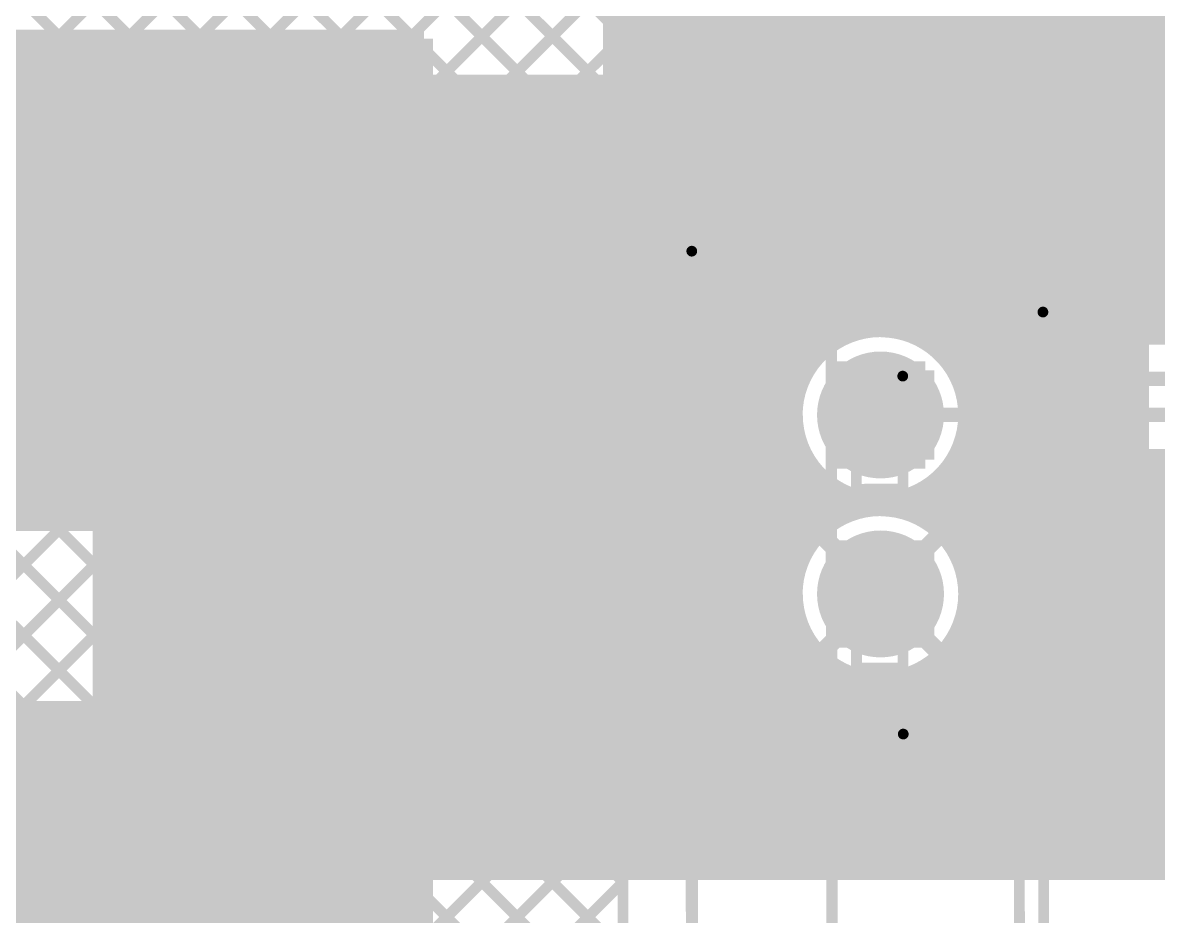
# Model space of a CAD drawing. Extents: x -20 to 155, y -91 to 215.
# Drawn here: x 13.87 to 29.98, y 90.92 to 103.61 of the extents above; entities that cross this region are included whole.
import ezdxf

# ---------------------------------------------------------------- set-up
doc = ezdxf.new("R2010")
doc.units = 0
doc.header["$MEASUREMENT"] = 0
doc.layers.get('0').update_dxf_attribs({"linetype": 'CONTINUOUS'})
for name, color, linetype in [('25-334-0_BOT', 7, 'CONTINUOUS'), ('25-334-0_DRD', 7, 'CONTINUOUS'), ('25-334-0_DRL', 2, 'CONTINUOUS'), ('25-334-0_IN1', 4, 'CONTINUOUS'), ('25-334-0_IN2', 3, 'CONTINUOUS'), ('25-334-0_SMB', 5, 'CONTINUOUS'), ('25-334-0_SMT', 10, 'CONTINUOUS'), ('25-334-0_SST', 12, 'CONTINUOUS'), ('25-334-0_TOP', 11, 'CONTINUOUS'), ('THRUHOLE_TAP', 15, 'CONTINUOUS')]:
    doc.layers.add(name, color=color, linetype=linetype)

# ---------------------------------------------------------------- blocks, each defined once
blk = doc.blocks.new('ROUND_28')
at = {"const_width": 1.09982}
blk.add_lwpolyline([(-0.54991, 0, 1), (0.54991, 0, 1)], format="xyb", close=True, dxfattribs=at)
blk = doc.blocks.new('ROUND_39')
at = {"const_width": 0.90043}
blk.add_lwpolyline([(-0.450214, 0, 1), (0.450214, 0, 1)], format="xyb", close=True, dxfattribs=at)
blk = doc.blocks.new('ROUND_72')
at = {"const_width": 0.7493}
blk.add_lwpolyline([(-0.37465, 0, 1), (0.37465, 0, 1)], format="xyb", close=True, dxfattribs=at)
blk = doc.blocks.new('ROUND_80')
at = {"const_width": 0.54991}
blk.add_lwpolyline([(-0.274954, 0, 1), (0.274954, 0, 1)], format="xyb", close=True, dxfattribs=at)
blk = doc.blocks.new('ROUND_70')
at = {"const_width": 0.0762}
blk.add_lwpolyline([(-0.0381, 0, 1), (0.0381, 0, 1)], format="xyb", close=True, dxfattribs=at)

msp = doc.modelspace()

# ---------------------------------------------------------------- linework, layer by layer
at = {"layer": '25-334-0_BOT', "const_width": 0.254}
for points in [[(20.193, 119.507), (22.225, 117.475), (22.225, 102.743)], [(22.352, 118.71198), (22.352, 91.567)], [(22.5806, 118.5037), (22.5806, 91.567)], [(22.8092, 118.364), (22.8092, 91.567)], [(23.0378, 118.364), (23.0378, 91.567)], [(23.2664, 118.364), (23.2664, 91.567)], [(23.495, 118.364), (23.495, 91.567)], [(23.7236, 118.364), (23.7236, 91.567)], [(23.9522, 118.364), (23.9522, 91.567)], [(24.1808, 118.364), (24.1808, 91.567)], [(24.4094, 118.364), (24.4094, 91.567)], [(24.638, 118.364), (24.638, 91.567)], [(24.8666, 118.364), (24.8666, 98.425)], [(25.0952, 118.364), (25.0952, 98.83394)], [(25.3238, 118.364), (25.3238, 99.04222)], [(25.5524, 118.364), (25.5524, 99.17176)], [(25.781, 118.364), (25.781, 99.24288)], [(26.0096, 118.364), (26.0096, 99.26828)], [(26.2382, 118.364), (26.2382, 99.25304)], [(26.4668, 118.364), (26.4668, 99.19208)], [(26.6954, 118.364), (26.6954, 99.07778)], [(26.924, 118.364), (26.924, 98.88982)], [(27.1526, 118.364), (27.1526, 98.55454)], [(27.3812, 118.364), (27.3812, 91.567)], [(27.6098, 118.364), (27.6098, 91.567)], [(27.8384, 118.364), (27.8384, 91.567)], [(28.067, 118.364), (28.067, 91.567)], [(28.2956, 118.364), (28.2956, 91.567)], [(28.5242, 118.364), (28.5242, 91.567)], [(28.7528, 118.364), (28.7528, 91.567)], [(28.9814, 118.364), (28.9814, 91.567)], [(29.21, 118.364), (29.21, 91.567)], [(29.4386, 118.364), (29.4386, 91.567)], [(29.6672, 118.364), (29.6672, 91.567)], [(29.718, 118.364), (29.718, 91.567)], [(29.718, 103.62946), (22.225, 103.62946)], [(29.718, 103.40086), (22.225, 103.40086)], [(29.718, 103.17226), (22.225, 103.17226)], [(29.718, 102.94366), (22.225, 102.94366)], [(22.225, 102.743), (14.986, 102.743)], [(14.986, 102.743), (14.986, 93.726)], [(29.718, 102.71506), (14.986, 102.71506)], [(15.0368, 102.743), (15.0368, 64.008)], [(15.2654, 102.743), (15.2654, 45.085)], [(15.494, 102.743), (15.494, 45.085)], [(15.7226, 102.743), (15.7226, 45.085)], [(15.9512, 102.743), (15.9512, 45.085)], [(16.1798, 102.743), (16.1798, 45.085)], [(16.4084, 102.743), (16.4084, 45.085)], [(16.637, 102.743), (16.637, 45.085)], [(16.8656, 102.743), (16.8656, 45.085)], [(17.0942, 102.743), (17.0942, 45.085)], [(17.3228, 102.743), (17.3228, 45.085)], [(17.5514, 102.743), (17.5514, 45.085)], [(17.78, 102.743), (17.78, 45.085)], [(18.0086, 102.743), (18.0086, 45.085)], [(18.2372, 102.743), (18.2372, 45.085)], [(18.4658, 102.743), (18.4658, 45.085)], [(18.6944, 102.743), (18.6944, 45.085)], [(18.923, 102.743), (18.923, 45.085)], [(19.1516, 102.743), (19.1516, 45.085)], [(19.3802, 102.743), (19.3802, 45.085)], [(19.6088, 102.743), (19.6088, 91.567)], [(19.8374, 102.743), (19.8374, 91.567)], [(20.066, 102.743), (20.066, 91.567)], [(20.2946, 102.743), (20.2946, 91.567)], [(20.5232, 102.743), (20.5232, 91.567)], [(20.7518, 102.743), (20.7518, 91.567)], [(20.9804, 102.743), (20.9804, 91.567)], [(21.209, 102.743), (21.209, 91.567)], [(21.4376, 102.743), (21.4376, 91.567)], [(21.6662, 102.743), (21.6662, 91.567)], [(21.8948, 102.743), (21.8948, 91.567)], [(22.1234, 102.743), (22.1234, 91.567)], [(29.718, 102.48646), (14.986, 102.48646)], [(29.718, 102.25786), (14.986, 102.25786)], [(29.718, 102.02926), (14.986, 102.02926)], [(29.718, 101.80066), (14.986, 101.80066)], [(29.718, 101.57206), (14.986, 101.57206)], [(29.718, 101.34346), (14.986, 101.34346)], [(29.718, 101.11486), (14.986, 101.11486)], [(29.718, 100.88626), (14.986, 100.88626)], [(29.718, 100.65766), (14.986, 100.65766)], [(29.718, 100.42906), (14.986, 100.42906)], [(29.718, 100.20046), (14.986, 100.20046)], [(29.718, 99.97186), (14.986, 99.97186)], [(29.718, 99.74326), (14.986, 99.74326)], [(29.718, 99.51466), (14.986, 99.51466)], [(29.718, 99.28606), (14.986, 99.28606)], [(25.34412, 99.05746), (14.986, 99.05746)], [(29.718, 99.05746), (26.72588, 99.05746)], [(25.09012, 98.82886), (14.986, 98.82886)], [(29.718, 98.82886), (26.97734, 98.82886)], [(24.94026, 98.60026), (14.986, 98.60026)], [(29.718, 98.60026), (27.12974, 98.60026)], [(24.84882, 98.37166), (14.986, 98.37166)], [(29.718, 98.37166), (27.21864, 98.37166)], [(24.80818, 98.14306), (14.986, 98.14306)], [(29.718, 98.14306), (27.25928, 98.14306)], [(24.81072, 97.91446), (14.986, 97.91446)], [(29.718, 97.91446), (27.25928, 97.91446)], [(24.85644, 97.68586), (14.986, 97.68586)], [(24.8666, 97.65538), (24.8666, 95.885)], [(29.718, 97.68586), (27.21356, 97.68586)], [(27.1526, 97.52584), (27.1526, 96.01454)], [(24.95042, 97.45726), (14.986, 97.45726)], [(29.718, 97.45726), (27.11958, 97.45726)], [(25.11044, 97.22866), (14.986, 97.22866)], [(25.0952, 97.24644), (25.0952, 96.29394)], [(26.924, 97.18802), (26.924, 96.34982)], [(29.718, 97.22866), (26.95956, 97.22866)], [(25.3238, 97.03562), (25.3238, 96.50222)], [(25.37714, 97.00006), (14.986, 97.00006)], [(25.5524, 96.90862), (25.5524, 96.63176)], [(26.4668, 96.8883), (26.4668, 96.65208)], [(29.718, 97.00006), (26.69286, 97.00006)], [(26.6954, 97.0026), (26.6954, 96.53778)], [(29.718, 96.77146), (14.986, 96.77146)], [(25.781, 96.83496), (25.781, 96.70288)], [(26.0096, 96.80956), (26.0096, 96.72828)], [(26.2382, 96.8248), (26.2382, 96.71304)], [(25.38222, 96.54286), (14.986, 96.54286)], [(29.718, 96.54286), (26.68524, 96.54286)], [(25.11298, 96.31426), (14.986, 96.31426)], [(29.718, 96.31426), (26.95702, 96.31426)], [(24.95296, 96.08566), (14.986, 96.08566)], [(29.718, 96.08566), (27.11704, 96.08566)], [(24.85644, 95.85706), (14.986, 95.85706)], [(29.718, 95.85706), (27.21102, 95.85706)], [(24.81072, 95.62846), (14.986, 95.62846)], [(29.718, 95.62846), (27.25674, 95.62846)], [(24.80818, 95.39986), (14.986, 95.39986)], [(29.718, 95.39986), (27.26182, 95.39986)], [(24.84882, 95.17126), (14.986, 95.17126)], [(24.8666, 95.11538), (24.8666, 91.567)], [(29.718, 95.17126), (27.22118, 95.17126)], [(24.93772, 94.94266), (14.986, 94.94266)], [(29.718, 94.94266), (27.13228, 94.94266)], [(27.1526, 94.98584), (27.1526, 91.567)], [(25.08758, 94.71406), (14.986, 94.71406)], [(25.0952, 94.70644), (25.0952, 91.567)], [(26.924, 94.64802), (26.924, 91.567)], [(29.718, 94.71406), (26.98242, 94.71406)], [(25.33904, 94.48546), (14.986, 94.48546)], [(25.3238, 94.49562), (25.3238, 91.567)], [(26.6954, 94.4626), (26.6954, 91.567)], [(29.718, 94.48546), (26.73096, 94.48546)], [(25.5524, 94.36862), (25.5524, 91.567)], [(25.781, 94.29496), (25.781, 91.567)], [(26.0096, 94.26956), (26.0096, 91.567)], [(26.2382, 94.2848), (26.2382, 91.567)], [(26.4668, 94.3483), (26.4668, 91.567)], [(29.718, 94.25686), (14.986, 94.25686)], [(29.718, 94.02826), (14.986, 94.02826)], [(29.718, 93.79966), (14.986, 93.79966)], [(14.986, 93.726), (5.715, 93.726)], [(13.8938, 93.726), (13.8938, 64.008)], [(14.1224, 93.726), (14.1224, 64.008)], [(14.351, 93.726), (14.351, 64.008)], [(14.5796, 93.726), (14.5796, 64.008)], [(14.8082, 93.726), (14.8082, 64.008)], [(29.718, 93.57106), (-3.937, 93.57106)], [(29.718, 93.34246), (-3.937, 93.34246)], [(29.718, 93.11386), (-3.937, 93.11386)], [(29.718, 92.88526), (-3.937, 92.88526)], [(29.718, 92.65666), (-3.937, 92.65666)], [(29.718, 92.42806), (-3.937, 92.42806)], [(29.718, 92.19946), (-3.937, 92.19946)], [(29.718, 91.97086), (-3.937, 91.97086)], [(29.718, 91.74226), (-3.937, 91.74226)], [(19.558, 91.567), (19.558, 81.534)], [(29.718, 91.567), (19.558, 91.567)], [(19.558, 91.51366), (-3.937, 91.51366)], [(19.558, 91.28506), (-3.937, 91.28506)], [(19.558, 91.05646), (9.35736, 91.05646)], [(19.558, 90.82786), (9.71804, 90.82786)]]:
    msp.add_lwpolyline(points, dxfattribs=at)
for points in [[(26.035, 99.27082, 0.4142136), (24.8031, 98.03892)], [(27.26436, 98.03892, 0.4142136), (26.035, 99.26828)], [(24.80564, 98.03892, 0.4142136), (26.035, 96.80956)], [(26.035, 96.80956, 0.4142136), (27.26436, 98.03892)], [(26.035, 96.73082, 0.4142136), (24.8031, 95.49892)], [(27.26436, 95.49892, 0.4142136), (26.035, 96.72828)], [(24.80564, 95.49892, 0.4142136), (26.035, 94.26956)], [(26.035, 94.26956, 0.4142136), (27.26436, 95.49892)]]:
    msp.add_lwpolyline(points, format="xyb", dxfattribs=at)
at = {"layer": '25-334-0_DRD', "const_width": 0.254}
for points in [[(25.4, 98.67392), (25.4, 97.40392)], [(26.67, 98.67392), (25.4, 98.67392)], [(26.035, 98.67392), (26.035, 97.40392)], [(26.67, 97.40392), (26.67, 98.67392)], [(26.67, 98.03892), (25.4, 98.03892)], [(25.4, 97.40392), (26.67, 97.40392)], [(25.4, 96.13392), (25.4, 94.86392)], [(26.67, 96.13392), (25.4, 96.13392)], [(26.035, 96.13392), (26.035, 94.86392)], [(26.67, 94.86392), (26.67, 96.13392)], [(26.67, 95.49892), (25.4, 95.49892)], [(25.4, 94.86392), (26.67, 94.86392)], [(25.4, 92.456), (26.035, 93.091)], [(26.035, 93.091), (26.67, 92.456)], [(25.4, 92.964), (25.4, 92.456)], [(26.035, 92.329), (25.4, 92.964)], [(26.67, 92.964), (26.035, 92.329)], [(26.67, 92.456), (26.67, 92.964)]]:
    msp.add_lwpolyline(points, dxfattribs=at)
at = {"layer": '25-334-0_IN1'}
for points, const_width in [([(22.225, 118.364), (22.225, 102.743)], 0.254), ([(22.4536, 118.364), (22.4536, 99.38766)], 0.254), ([(22.6822, 118.364), (22.6822, 99.61626)], 0.254), ([(22.9108, 118.364), (22.9108, 99.84486)], 0.254), ([(23.1394, 118.364), (23.1394, 100.07346)], 0.254), ([(23.368, 118.364), (23.368, 100.24872)], 0.254), ([(23.5966, 118.364), (23.5966, 100.3046)], 0.254), ([(23.8252, 118.364), (23.8252, 100.3046)], 0.254), ([(24.0538, 118.364), (24.0538, 100.3046)], 0.254), ([(24.2824, 118.364), (24.2824, 100.3046)], 0.254), ([(24.511, 118.364), (24.511, 100.3046)], 0.254), ([(24.7396, 118.364), (24.7396, 100.3046)], 0.254), ([(24.9682, 118.364), (24.9682, 100.3046)], 0.254), ([(25.1968, 118.364), (25.1968, 100.3046)], 0.254), ([(25.4254, 118.364), (25.4254, 100.3046)], 0.254), ([(25.654, 118.364), (25.654, 100.3046)], 0.254), ([(25.8826, 118.364), (25.8826, 100.3046)], 0.254), ([(26.1112, 118.364), (26.1112, 100.3046)], 0.254), ([(26.3398, 118.364), (26.3398, 100.3046)], 0.254), ([(26.5684, 118.364), (26.5684, 100.3046)], 0.254), ([(26.797, 118.364), (26.797, 100.3046)], 0.254), ([(27.0256, 118.364), (27.0256, 100.3046)], 0.254), ([(27.2542, 118.364), (27.2542, 100.3046)], 0.254), ([(27.4828, 118.364), (27.4828, 100.3046)], 0.254), ([(27.7114, 118.364), (27.7114, 100.3046)], 0.254), ([(27.94, 118.364), (27.94, 100.2919)], 0.254), ([(28.1686, 118.364), (28.1686, 100.1903)], 0.254), ([(28.3972, 118.364), (28.3972, 99.97186)], 0.254), ([(28.6258, 118.364), (28.6258, 99.74326)], 0.254), ([(28.8544, 118.364), (28.8544, 99.51466)], 0.254), ([(29.083, 118.364), (29.083, 99.28606)], 0.254), ([(29.3116, 118.364), (29.3116, 99.1616)], 0.254), ([(29.5402, 118.364), (29.5402, 99.1616)], 0.254), ([(29.7688, 118.364), (29.7688, 99.1616)], 0.254), ([(29.9974, 118.364), (29.9974, 99.1616)], 0.254), ([(49.31156, 103.5812), (22.225, 103.5812)], 0.254), ([(49.32172, 103.3526), (22.225, 103.3526)], 0.254), ([(49.39538, 103.124), (22.225, 103.124)], 0.254), ([(49.56048, 102.8954), (22.225, 102.8954)], 0.254), ([(14.986, 102.743), (14.986, 93.853)], 0.254), ([(22.225, 102.743), (14.986, 102.743)], 0.254), ([(49.98212, 102.6668), (14.986, 102.6668)], 0.254), ([(15.1384, 102.743), (15.1384, 92.07246)], 0.254), ([(15.367, 102.743), (15.367, 92.30106)], 0.254), ([(15.5956, 102.743), (15.5956, 92.52966)], 0.254), ([(15.8242, 102.743), (15.8242, 92.75826)], 0.254), ([(16.0528, 102.743), (16.0528, 92.98686)], 0.254), ([(16.2814, 102.743), (16.2814, 93.21546)], 0.254), ([(16.51, 102.743), (16.51, 93.44406)], 0.254), ([(16.7386, 102.743), (16.7386, 93.67266)], 0.254), ([(16.9672, 102.743), (16.9672, 93.90126)], 0.254), ([(17.1958, 102.743), (17.1958, 94.12986)], 0.254), ([(17.4244, 102.743), (17.4244, 94.35846)], 0.254), ([(17.653, 102.743), (17.653, 94.58706)], 0.254), ([(17.8816, 102.743), (17.8816, 94.81566)], 0.254), ([(18.1102, 102.743), (18.1102, 95.04426)], 0.254), ([(18.3388, 102.743), (18.3388, 95.27286)], 0.254), ([(18.5674, 102.743), (18.5674, 95.50146)], 0.254), ([(18.796, 102.743), (18.796, 95.73006)], 0.254), ([(19.0246, 102.743), (19.0246, 95.95866)], 0.254), ([(19.2532, 102.743), (19.2532, 96.18726)], 0.254), ([(19.4818, 102.743), (19.4818, 96.41586)], 0.254), ([(19.7104, 102.743), (19.7104, 96.64446)], 0.254), ([(19.939, 102.743), (19.939, 96.87306)], 0.254), ([(20.1676, 102.743), (20.1676, 97.10166)], 0.254), ([(20.3962, 102.743), (20.3962, 97.33026)], 0.254), ([(20.6248, 102.743), (20.6248, 97.55886)], 0.254), ([(20.8534, 102.743), (20.8534, 97.78746)], 0.254), ([(21.082, 102.743), (21.082, 98.01606)], 0.254), ([(21.3106, 102.743), (21.3106, 98.24466)], 0.254), ([(21.5392, 102.743), (21.5392, 98.47326)], 0.254), ([(21.7678, 102.743), (21.7678, 98.70186)], 0.254), ([(21.9964, 102.743), (21.9964, 98.93046)], 0.254), ([(22.225, 102.743), (22.225, 99.15906)], 0.254), ([(51.06162, 102.4382), (14.986, 102.4382)], 0.254), ([(50.90922, 102.2096), (14.986, 102.2096)], 0.254), ([(50.84064, 101.981), (14.986, 101.981)], 0.254), ([(50.8381, 101.7524), (14.986, 101.7524)], 0.254), ([(50.89652, 101.5238), (14.986, 101.5238)], 0.254), ([(51.03876, 101.2952), (14.986, 101.2952)], 0.254), ([(51.34864, 101.0666), (14.986, 101.0666)], 0.254), ([(68.0466, 100.838), (14.986, 100.838)], 0.254), ([(57.87136, 100.6094), (14.986, 100.6094)], 0.254), ([(57.67832, 100.3808), (14.986, 100.3808)], 0.254), ([(27.813, 100.3046), (23.622, 100.3046)], 0.254), ([(23.1902, 100.1268), (11.05408, 87.98814)], 0.254), ([(23.21814, 100.1522), (14.986, 100.1522)], 0.254), ([(57.58688, 100.1522), (28.21686, 100.1522)], 0.254), ([(28.2448, 100.1268), (29.20746, 99.1616)], 0.254), ([(22.987, 99.9236), (14.986, 99.9236)], 0.254), ([(57.56148, 99.9236), (28.44546, 99.9236)], 0.254), ([(8.89, 87.37854), (11.30554, 87.37854), (23.622, 99.695), (27.813, 99.695), (28.956, 98.552), (50.8, 98.552)], 0.2032), ([(22.7584, 99.695), (14.986, 99.695)], 0.254), ([(57.59958, 99.695), (28.67406, 99.695)], 0.254), ([(22.5298, 99.4664), (14.986, 99.4664)], 0.254), ([(57.71134, 99.4664), (28.90266, 99.4664)], 0.254), ([(22.3012, 99.2378), (14.986, 99.2378)], 0.254), ([(50.28438, 99.2378), (29.13126, 99.2378)], 0.254), ([(50.19548, 99.1616), (29.20746, 99.1616)], 0.254), ([(23.87346, 99.0854), (11.74242, 86.95436)], 0.254), ([(22.0726, 99.0092), (14.986, 99.0092)], 0.254), ([(25.01392, 99.0092), (23.79726, 99.0092)], 0.254), ([(23.8252, 99.0346), (23.8252, 91.567)], 0.254), ([(25.09266, 99.0854), (23.87346, 99.0854)], 0.254), ([(24.0538, 99.0854), (24.0538, 91.567)], 0.254), ([(24.2824, 99.0854), (24.2824, 91.567)], 0.254), ([(24.511, 99.0854), (24.511, 93.22308)], 0.254), ([(24.7396, 99.0854), (24.7396, 98.5901)], 0.254), ([(24.9682, 99.0854), (24.9682, 98.9584)], 0.254), ([(21.844, 98.7806), (14.986, 98.7806)], 0.254), ([(24.83612, 98.7806), (23.56866, 98.7806)], 0.254), ([(23.5966, 98.806), (23.5966, 91.567)], 0.254), ([(21.6154, 98.552), (14.986, 98.552)], 0.254), ([(24.72182, 98.552), (23.34006, 98.552)], 0.254), ([(23.368, 98.5774), (23.368, 91.567)], 0.254), ([(21.3868, 98.3234), (14.986, 98.3234)], 0.254), ([(24.65578, 98.3234), (23.11146, 98.3234)], 0.254), ([(23.1394, 98.3488), (23.1394, 91.567)], 0.254), ([(21.1582, 98.0948), (14.986, 98.0948)], 0.254), ([(24.62784, 98.0948), (22.88286, 98.0948)], 0.254), ([(22.9108, 98.1202), (22.9108, 91.567)], 0.254), ([(26.035, 98.03892), (49.40554, 98.03892), (49.784, 97.663), (53.34, 97.663)], 0.2032), ([(20.9296, 97.8662), (14.986, 97.8662)], 0.254), ([(24.638, 97.8662), (22.65426, 97.8662)], 0.254), ([(22.6822, 97.8916), (22.6822, 91.567)], 0.254), ([(22.4536, 97.663), (22.4536, 91.567)], 0.254), ([(20.701, 97.6376), (14.986, 97.6376)], 0.254), ([(24.68626, 97.6376), (22.42566, 97.6376)], 0.254), ([(20.4724, 97.409), (14.986, 97.409)], 0.254), ([(24.77516, 97.409), (22.19706, 97.409)], 0.254), ([(22.225, 97.4344), (22.225, 91.567)], 0.254), ([(24.7396, 97.48774), (24.7396, 96.0501)], 0.254), ([(27.2542, 97.33534), (27.2542, 96.2025)], 0.254), ([(49.1744, 97.409), (27.2923, 97.409)], 0.254), ([(49.15408, 97.42932), (27.305, 97.42932)], 0.254), ([(27.4828, 97.42932), (27.4828, 93.4085)], 0.254), ([(27.7114, 97.42932), (27.7114, 91.567)], 0.254), ([(27.94, 97.42932), (27.94, 91.567)], 0.254), ([(28.1686, 97.42932), (28.1686, 91.567)], 0.254), ([(28.3972, 97.42932), (28.3972, 91.567)], 0.254), ([(28.6258, 97.42932), (28.6258, 91.567)], 0.254), ([(28.8544, 97.42932), (28.8544, 91.567)], 0.254), ([(29.083, 97.42932), (29.083, 91.567)], 0.254), ([(29.3116, 97.42932), (29.3116, 91.567)], 0.254), ([(29.5402, 97.42932), (29.5402, 91.567)], 0.254), ([(29.7688, 97.42932), (29.7688, 91.567)], 0.254), ([(29.9974, 97.42932), (29.9974, 91.567)], 0.254), ([(20.2438, 97.1804), (14.986, 97.1804)], 0.254), ([(24.91994, 97.1804), (21.96846, 97.1804)], 0.254), ([(21.9964, 97.2058), (21.9964, 91.567)], 0.254), ([(49.41062, 97.1804), (27.15006, 97.1804)], 0.254), ([(24.9682, 97.11944), (24.9682, 96.4184)], 0.254), ([(27.0256, 97.03816), (27.0256, 96.49968)], 0.254), ([(20.0152, 96.9518), (14.986, 96.9518)], 0.254), ([(25.14092, 96.9518), (21.73986, 96.9518)], 0.254), ([(21.7678, 96.9772), (21.7678, 91.567)], 0.254), ([(25.1968, 96.90862), (25.1968, 96.63176)], 0.254), ([(26.797, 96.85528), (26.797, 96.68256)], 0.254), ([(52.85994, 96.9518), (26.92908, 96.9518)], 0.254), ([(19.7866, 96.7232), (14.986, 96.7232)], 0.254), ([(25.3365, 96.7232), (21.51126, 96.7232)], 0.254), ([(21.5392, 96.7486), (21.5392, 91.567)], 0.254), ([(63.9318, 96.7232), (26.73096, 96.7232)], 0.254), ([(19.558, 96.4946), (14.986, 96.4946)], 0.254), ([(25.03932, 96.4946), (21.28266, 96.4946)], 0.254), ([(21.3106, 96.52), (21.3106, 91.567)], 0.254), ([(25.03932, 96.4946), (26.035, 95.49892)], 0.254), ([(27.03068, 96.4946), (26.035, 95.49892)], 0.254), ([(63.7032, 96.4946), (27.03068, 96.4946)], 0.254), ([(19.3294, 96.266), (14.986, 96.266)], 0.254), ([(24.8539, 96.266), (21.05406, 96.266)], 0.254), ([(21.082, 96.2914), (21.082, 91.567)], 0.254), ([(63.4746, 96.266), (27.2161, 96.266)], 0.254), ([(20.8534, 96.0628), (20.8534, 91.567)], 0.254), ([(19.1008, 96.0374), (14.986, 96.0374)], 0.254), ([(24.73452, 96.0374), (20.82546, 96.0374)], 0.254), ([(63.246, 96.0374), (27.33548, 96.0374)], 0.254), ([(18.8722, 95.8088), (14.986, 95.8088)], 0.254), ([(24.66086, 95.8088), (20.59686, 95.8088)], 0.254), ([(20.6248, 95.8342), (20.6248, 91.567)], 0.254), ([(63.0174, 95.8088), (27.40914, 95.8088)], 0.254), ([(18.6436, 95.5802), (14.986, 95.5802)], 0.254), ([(24.62784, 95.5802), (20.36826, 95.5802)], 0.254), ([(20.3962, 95.6056), (20.3962, 91.567)], 0.254), ([(62.7888, 95.5802), (27.43962, 95.5802)], 0.254), ([(25.03932, 94.50324), (26.035, 95.49892)], 0.254), ([(27.03068, 94.50324), (26.035, 95.49892)], 0.254), ([(18.415, 95.3516), (14.986, 95.3516)], 0.254), ([(24.63546, 95.3516), (20.13966, 95.3516)], 0.254), ([(20.1676, 95.377), (20.1676, 91.567)], 0.254), ([(62.5602, 95.3516), (27.43454, 95.3516)], 0.254), ([(18.1864, 95.123), (14.986, 95.123)], 0.254), ([(24.67864, 95.123), (19.91106, 95.123)], 0.254), ([(19.939, 95.1484), (19.939, 91.567)], 0.254), ([(62.3316, 95.123), (27.39136, 95.123)], 0.254), ([(19.7104, 94.9198), (19.7104, 91.567)], 0.254), ([(24.7396, 94.94774), (24.7396, 93.6625)], 0.254), ([(17.9578, 94.8944), (14.986, 94.8944)], 0.254), ([(24.76246, 94.8944), (19.68246, 94.8944)], 0.254), ([(27.2542, 94.79534), (27.2542, 93.75648)], 0.254), ([(62.103, 94.8944), (27.305, 94.8944)], 0.254), ([(17.7292, 94.6658), (14.986, 94.6658)], 0.254), ([(24.89962, 94.6658), (19.45386, 94.6658)], 0.254), ([(19.4818, 94.6912), (19.4818, 56.15686)], 0.254), ([(61.8744, 94.6658), (27.16784, 94.6658)], 0.254), ([(17.5006, 94.4372), (14.986, 94.4372)], 0.254), ([(25.11044, 94.4372), (19.22526, 94.4372)], 0.254), ([(19.2532, 94.4626), (19.2532, 55.92826)], 0.254), ([(24.9682, 94.57944), (24.9682, 93.91142)], 0.254), ([(61.6458, 94.4372), (26.95956, 94.4372)], 0.254), ([(27.0256, 94.49816), (27.0256, 93.97492)], 0.254), ([(25.1968, 94.36862), (25.1968, 94.0816)], 0.254), ([(26.797, 94.31528), (26.797, 94.12478)], 0.254), ([(17.272, 94.2086), (14.986, 94.2086)], 0.254), ([(25.45334, 94.2086), (18.99666, 94.2086)], 0.254), ([(19.0246, 94.234), (19.0246, 55.69966)], 0.254), ([(25.4254, 94.22892), (25.4254, 94.19844)], 0.254), ([(46.30674, 94.2086), (26.61666, 94.2086)], 0.254), ([(17.0434, 93.98), (14.986, 93.98)], 0.254), ([(25.04948, 93.98), (18.76806, 93.98)], 0.254), ([(18.796, 94.0054), (18.796, 55.47106)], 0.254), ([(46.0756, 93.98), (27.02052, 93.98)], 0.254), ([(14.986, 93.853), (10.0203, 93.853)], 0.254), ([(13.7668, 93.853), (13.7668, 90.70086)], 0.254), ([(13.9954, 93.853), (13.9954, 90.92946)], 0.254), ([(14.224, 93.853), (14.224, 91.15806)], 0.254), ([(14.4526, 93.853), (14.4526, 91.38666)], 0.254), ([(14.6812, 93.853), (14.6812, 91.61526)], 0.254), ([(14.9098, 93.853), (14.9098, 91.84386)], 0.254), ([(16.8148, 93.7514), (10.11428, 93.7514)], 0.254), ([(24.81072, 93.7514), (18.53946, 93.7514)], 0.254), ([(18.5674, 93.7768), (18.5674, 55.24246)], 0.254), ([(45.847, 93.7514), (27.25928, 93.7514)], 0.254), ([(16.5862, 93.5228), (10.27684, 93.5228)], 0.254), ([(24.64816, 93.5228), (18.31086, 93.5228)], 0.254), ([(18.3388, 93.5482), (18.3388, 55.01386)], 0.254), ([(45.6184, 93.5228), (27.42184, 93.5228)], 0.254), ([(18.1102, 93.3196), (18.1102, 54.78526)], 0.254), ([(16.3576, 93.2942), (10.3886, 93.2942)], 0.254), ([(24.5364, 93.2942), (18.08226, 93.2942)], 0.254), ([(45.3898, 93.2942), (27.5336, 93.2942)], 0.254), ([(16.129, 93.0656), (10.45718, 93.0656)], 0.254), ([(24.46782, 93.0656), (17.85366, 93.0656)], 0.254), ([(17.8816, 93.091), (17.8816, 54.55666)], 0.254), ([(45.1612, 93.0656), (27.60218, 93.0656)], 0.254), ([(15.9004, 92.837), (10.49274, 92.837)], 0.254), ([(24.43226, 92.837), (17.62506, 92.837)], 0.254), ([(17.653, 92.8624), (17.653, 54.32806)], 0.254), ([(44.9326, 92.837), (27.63774, 92.837)], 0.254), ([(15.6718, 92.6084), (10.49528, 92.6084)], 0.254), ([(24.42972, 92.6084), (17.39646, 92.6084)], 0.254), ([(17.4244, 92.6338), (17.4244, 54.09946)], 0.254), ([(44.704, 92.6084), (27.64028, 92.6084)], 0.254), ([(15.4432, 92.3798), (10.46226, 92.3798)], 0.254), ([(24.4602, 92.3798), (17.16786, 92.3798)], 0.254), ([(17.1958, 92.4052), (17.1958, 53.87086)], 0.254), ([(44.4754, 92.3798), (27.60726, 92.3798)], 0.254), ([(16.9672, 92.1766), (16.9672, 53.64226)], 0.254), ([(24.511, 92.19692), (24.511, 91.567)], 0.254), ([(15.2146, 92.1512), (10.39622, 92.1512)], 0.254), ([(24.52624, 92.1512), (16.93926, 92.1512)], 0.254), ([(27.4828, 92.0115), (27.4828, 91.567)], 0.254), ([(44.26966, 92.1512), (27.54122, 92.1512)], 0.254), ([(14.986, 91.9226), (10.29208, 91.9226)], 0.254), ([(24.63292, 91.9226), (16.71066, 91.9226)], 0.254), ([(16.7386, 91.948), (16.7386, 53.41366)], 0.254), ([(44.16552, 91.9226), (27.43708, 91.9226)], 0.254), ([(14.7574, 91.694), (10.1346, 91.694)], 0.254), ([(24.78786, 91.694), (16.48206, 91.694)], 0.254), ([(16.51, 91.7194), (16.51, 53.18506)], 0.254), ([(24.7396, 91.7575), (24.7396, 91.567)], 0.254), ([(44.1325, 91.694), (27.2796, 91.694)], 0.254), ([(24.9047, 91.567), (19.558, 91.567)], 0.254), ([(19.558, 91.567), (19.558, 81.534)], 0.254), ([(31.877, 91.567), (27.1653, 91.567)], 0.254), ([(27.2542, 91.66098), (27.2542, 91.567)], 0.254), ([(14.5288, 91.4654), (9.90854, 91.4654)], 0.254), ([(19.558, 91.4654), (16.25346, 91.4654)], 0.254), ([(16.2814, 91.4908), (16.2814, 52.95646)], 0.254), ([(14.3002, 91.2368), (9.53262, 91.2368)], 0.254), ([(19.558, 91.2368), (16.02486, 91.2368)], 0.254), ([(16.0528, 91.2622), (16.0528, 52.72786)], 0.254), ([(14.0716, 91.0082), (9.78154, 91.0082)], 0.254), ([(19.558, 91.0082), (15.79626, 91.0082)], 0.254), ([(15.8242, 91.0336), (15.8242, 52.49926)], 0.254), ([(15.5956, 90.805), (15.5956, 52.27066)], 0.254)]:
    msp.add_lwpolyline(points, dxfattribs=dict(at, const_width=const_width))
at = {"layer": '25-334-0_IN1', "const_width": 0.254}
for points in [[(23.622, 100.3046, 0.198913), (23.19095, 100.12605)], [(23.622, 100.3046, 0.198913), (23.19095, 100.12605)], [(28.2448, 100.1268, 0.1989124), (27.813, 100.30566)], [(25.09266, 99.0854, 0.2125448), (24.62677, 98.03892)], [(24.62784, 98.03892, 0.2884415), (25.4254, 96.76892)], [(26.64206, 96.76892, 0.1709832), (27.30401, 97.42979)], [(25.4254, 96.76892, 0.2884414), (24.6253, 95.49892)], [(27.44216, 95.49892, 0.2888824), (26.64206, 96.76892)], [(24.62784, 95.49892, 0.296342), (25.4635, 94.21368)], [(26.6065, 94.21368, 0.2963416), (27.44216, 95.49892)], [(25.4635, 94.21368, 0.3114165), (24.42718, 92.71)], [(27.64282, 92.71, 0.3114166), (26.6065, 94.21368)], [(24.42718, 92.71, 0.2003646), (24.90447, 91.56676)], [(27.1653, 91.567, 0.2003647), (27.64249, 92.71)]]:
    msp.add_lwpolyline(points, format="xyb", dxfattribs=at)
at = {"layer": '25-334-0_IN2', "const_width": 0.254}
for points in [[(19.558, 103.378), (12.827, 103.378)], [(13.89126, 103.378), (13.89126, 96.52)], [(14.11986, 103.378), (14.11986, 96.52)], [(14.34846, 103.378), (14.34846, 96.52)], [(14.57706, 103.378), (14.57706, 96.52)], [(14.80566, 103.378), (14.80566, 96.52)], [(15.03426, 103.378), (15.03426, 56.642)], [(15.26286, 103.378), (15.26286, 56.642)], [(15.49146, 103.378), (15.49146, 39.878)], [(15.72006, 103.378), (15.72006, 39.878)], [(15.94866, 103.378), (15.94866, 39.878)], [(16.17726, 103.378), (16.17726, 39.878)], [(16.40586, 103.378), (16.40586, 39.878)], [(16.63446, 103.378), (16.63446, 39.878)], [(16.86306, 103.378), (16.86306, 39.878)], [(17.09166, 103.378), (17.09166, 39.878)], [(17.32026, 103.378), (17.32026, 39.878)], [(17.54886, 103.378), (17.54886, 39.878)], [(17.77746, 103.378), (17.77746, 39.878)], [(18.00606, 103.378), (18.00606, 39.878)], [(18.23466, 103.378), (18.23466, 39.878)], [(18.46326, 103.378), (18.46326, 39.878)], [(18.69186, 103.378), (18.69186, 39.878)], [(18.92046, 103.378), (18.92046, 39.878)], [(19.14906, 103.378), (19.14906, 39.878)], [(19.37766, 103.378), (19.37766, 39.878)], [(19.558, 103.378), (19.558, 88.773)], [(19.558, 103.2002), (-3.87858, 103.2002)], [(19.558, 102.9716), (-3.87858, 102.9716)], [(19.558, 102.743), (-3.87858, 102.743)], [(19.558, 102.5144), (-3.87858, 102.5144)], [(19.558, 102.2858), (-3.87858, 102.2858)], [(19.558, 102.0572), (-3.87858, 102.0572)], [(19.558, 101.8286), (-3.87858, 101.8286)], [(19.558, 101.6), (-3.87858, 101.6)], [(19.558, 101.3714), (-3.87858, 101.3714)], [(19.558, 101.1428), (-3.87858, 101.1428)], [(19.558, 100.9142), (-3.87858, 100.9142)], [(19.558, 100.6856), (-3.87858, 100.6856)], [(19.558, 100.457), (-3.87858, 100.457)], [(19.558, 100.2284), (-3.87604, 100.2284)], [(19.558, 99.9998), (-3.87604, 99.9998)], [(19.558, 99.7712), (-3.87604, 99.7712)], [(19.558, 99.5426), (-3.87604, 99.5426)], [(19.558, 99.314), (-3.87604, 99.314)], [(19.558, 99.0854), (-3.87604, 99.0854)], [(19.558, 98.8568), (-3.87604, 98.8568)], [(19.558, 98.6282), (-3.87604, 98.6282)], [(19.558, 98.3996), (-3.87604, 98.3996)], [(19.558, 98.171), (-3.87604, 98.171)], [(19.558, 97.9424), (-3.87604, 97.9424)], [(19.558, 97.7138), (-3.87604, 97.7138)], [(19.558, 97.4852), (-3.87604, 97.4852)], [(19.558, 97.2566), (-3.87604, 97.2566)], [(19.558, 97.028), (-3.8735, 97.028)], [(19.558, 96.7994), (-3.8735, 96.7994)], [(19.558, 96.5708), (-3.8735, 96.5708)], [(14.986, 96.52), (2.667, 96.52)], [(14.986, 96.52), (14.986, 81.153), (2.667, 81.153)], [(19.558, 96.3422), (14.986, 96.3422)], [(19.558, 96.1136), (14.986, 96.1136)], [(19.558, 95.885), (14.986, 95.885)], [(19.558, 95.6564), (14.986, 95.6564)], [(19.558, 95.4278), (14.986, 95.4278)], [(19.558, 95.1992), (14.986, 95.1992)], [(19.558, 94.9706), (14.986, 94.9706)], [(19.558, 94.742), (14.986, 94.742)], [(19.558, 94.5134), (14.986, 94.5134)], [(19.558, 94.2848), (14.986, 94.2848)], [(19.558, 94.0562), (14.986, 94.0562)], [(19.558, 93.8276), (14.986, 93.8276)], [(19.558, 93.599), (14.986, 93.599)], [(19.558, 93.3704), (14.986, 93.3704)], [(19.558, 93.1418), (14.986, 93.1418)], [(19.558, 92.9132), (14.986, 92.9132)], [(19.558, 92.6846), (14.986, 92.6846)], [(19.558, 92.456), (14.986, 92.456)], [(19.558, 92.2274), (14.986, 92.2274)], [(19.558, 91.9988), (14.986, 91.9988)], [(19.558, 91.7702), (14.986, 91.7702)], [(19.558, 91.5416), (14.986, 91.5416)], [(19.558, 91.313), (14.986, 91.313)], [(19.558, 91.0844), (14.986, 91.0844)], [(19.558, 90.8558), (14.986, 90.8558)]]:
    msp.add_lwpolyline(points, dxfattribs=at)
at = {"layer": '25-334-0_SMB', "const_width": 1.99898}
for points in [[(25.019, 100.711), (25.019, 116.586)], [(28.194, 116.586), (28.194, 100.711)], [(17.145, 46.736), (17.145, 100.965)], [(20.32, 100.965), (20.32, 93.472)], [(13.97, 92.075), (13.97, 65.659)]]:
    msp.add_lwpolyline(points, dxfattribs=at)
at = {"layer": '25-334-0_SMT', "const_width": 1.99898}
for points in [[(17.399, 47.117), (17.399, 101.981)], [(14.351, 98.044), (14.351, 101.854)]]:
    msp.add_lwpolyline(points, dxfattribs=at)
at = {"layer": '25-334-0_SST', "const_width": 0.1524}
for points in [[(22.38248, 109.41812), (22.38248, 34.417), (12.3825, 34.417)], [(20.38858, 109.41812), (12.3825, 101.41204)], [(21.38934, 109.41812), (12.3825, 100.41128)], [(12.3825, 109.4105), (22.38248, 99.41052)], [(22.38248, 109.4105), (12.3825, 99.41052)], [(13.37564, 109.41812), (22.38248, 100.41128)], [(14.3764, 109.41812), (22.38248, 101.4095)], [(15.37462, 109.41812), (22.38248, 102.41026)], [(16.37538, 109.41812), (22.38248, 103.41102)], [(22.38248, 108.41228), (12.3825, 98.4123)], [(12.3825, 108.40974), (22.38248, 98.40976)], [(12.3825, 107.41152), (22.38248, 97.41154)], [(22.38248, 107.41152), (12.3825, 97.41154)], [(12.3825, 106.41076), (22.38248, 96.41078)], [(22.38248, 106.41076), (12.3825, 96.41078)], [(22.38248, 105.41254), (12.3825, 95.41256)], [(12.3825, 105.41), (22.38248, 95.41002)], [(12.3825, 104.41178), (22.38248, 94.4118)], [(22.38248, 104.41178), (12.3825, 94.4118)], [(12.3825, 103.41102), (22.38248, 93.41104)], [(22.38248, 103.41102), (12.3825, 93.41104)], [(25.10282, 102.55758), (24.93518, 102.49662), (24.93518, 102.2604), (25.10282, 102.20198), (25.273, 102.0826), (25.781, 102.0826), (25.95118, 102.14102), (25.95118, 102.49662), (25.781, 102.55758), (25.10282, 102.55758)], [(22.38248, 102.4128), (12.3825, 92.41282)], [(12.3825, 102.41026), (22.38248, 92.41028)], [(25.273, 102.31882), (24.93518, 102.0826)], [(25.44318, 101.65842), (25.44318, 101.30282), (25.273, 101.2444), (25.10282, 101.2444), (24.93518, 101.30282), (24.93518, 101.65842), (25.10282, 101.71938), (25.273, 101.71938), (25.95118, 101.48062)], [(22.38248, 101.41204), (12.3825, 91.41206)], [(12.3825, 101.41204), (22.38248, 91.41206)], [(23.35784, 100.36302), (25.32888, 100.60686), (23.35784, 100.36302), (23.37816, 85.04936), (23.37816, 85.04682), (25.3492, 84.80552), (25.3492, 84.8106), (23.37816, 85.04936)], [(28.05938, 85.5345), (28.05938, 85.53704), (28.01366, 85.52434), (25.35682, 84.8106), (25.35682, 84.80552), (25.3492, 84.80552), (25.3492, 84.8106), (25.32888, 100.60686), (25.33904, 100.60686), (25.35682, 84.8106), (25.3492, 84.8106), (25.35682, 84.80552), (28.05938, 85.5345), (28.05938, 85.53958)], [(28.05938, 99.88042), (28.0416, 99.8855), (27.99334, 99.8982), (25.33904, 100.60686), (28.0416, 99.8855)], [(12.3825, 100.41128), (22.38248, 90.4113)], [(22.38248, 100.41128), (12.3825, 90.4113)], [(27.99334, 99.8982), (28.01366, 85.52434)], [(23.36038, 99.3521), (23.34006, 99.3521), (23.34006, 99.76104), (23.35784, 99.76104)], [(28.33878, 99.49942), (28.35656, 85.92566), (28.35656, 85.92058)], [(22.38248, 99.41306), (12.3825, 89.41308)], [(12.3825, 99.41052), (22.38248, 89.41054)], [(23.34006, 99.3521), (23.3553, 86.06028), (23.35784, 85.65134), (23.37816, 85.65134)], [(25.68956, 98.38944), (25.68956, 98.5901), (26.34996, 98.5901), (26.34996, 98.38944), (25.68956, 98.38944), (25.6921, 98.24466), (25.6921, 97.83318), (25.6921, 97.68078), (26.3525, 97.68078), (26.3525, 97.83572), (25.6921, 97.83318)], [(26.34996, 98.5901), (25.68956, 98.5901)], [(12.3825, 98.4123), (22.38248, 88.41232)], [(22.38248, 98.4123), (12.3825, 88.41232)], [(26.3525, 97.83572), (26.34996, 98.24466), (26.34996, 98.38944)], [(25.6921, 98.24466), (26.34996, 98.24466)], [(25.6921, 97.6757), (26.3525, 97.67824), (26.3525, 96.98736), (25.6921, 96.98482), (25.6921, 97.6757), (25.6921, 97.68078)], [(26.3525, 97.68078), (26.3525, 97.67824)], [(12.3825, 97.41154), (22.38248, 87.41156)], [(22.38248, 97.41154), (12.3825, 87.41156)], [(22.38248, 96.41332), (12.3825, 86.41334)], [(12.3825, 96.41078), (22.38248, 86.4108)], [(26.35504, 95.29572), (26.35504, 95.70466), (26.35504, 95.84944), (26.3525, 96.0501), (25.69464, 96.0501), (25.69464, 95.84944), (25.69464, 95.70466), (25.69464, 95.29318), (25.69464, 95.14078), (26.35504, 95.14078), (26.35504, 95.29572), (25.69464, 95.29318)], [(25.69464, 96.0501), (26.3525, 96.0501)], [(25.69464, 95.84944), (26.35504, 95.84944)], [(25.69464, 95.70466), (26.35504, 95.70466)], [(12.3825, 95.41256), (22.38248, 85.41258)], [(22.38248, 95.41256), (12.3825, 85.41258)], [(25.69464, 95.1357), (26.35504, 95.13824), (26.35504, 94.44736), (25.69464, 94.44482), (25.69464, 95.1357), (25.69464, 95.14078)], [(26.35504, 95.14078), (26.35504, 95.13824)], [(12.3825, 94.4118), (22.38248, 84.41182)], [(22.38248, 94.4118), (12.3825, 84.41182)], [(22.38248, 93.41358), (12.3825, 83.4136)], [(12.3825, 93.41104), (22.38248, 83.41106)], [(25.69718, 93.30944), (25.69718, 93.5101), (26.35758, 93.5101), (26.35758, 93.30944)], [(26.35758, 93.5101), (25.69718, 93.5101)], [(25.69972, 92.11056), (26.35758, 92.1131), (26.35758, 92.10802), (26.35758, 92.1131), (26.35758, 92.41028), (26.35758, 93.00972), (26.35758, 93.30944), (25.69718, 93.30944), (25.69718, 93.00972), (25.69718, 92.41028), (25.69718, 92.40774), (26.35758, 92.41028), (25.69718, 92.41028), (25.69718, 92.40774), (25.69972, 92.11056), (25.69972, 92.10802), (26.35758, 92.10802), (26.36012, 91.90736), (25.69972, 91.90482), (25.69972, 92.10802)], [(25.69718, 93.00972), (26.35758, 93.00972)], [(12.3825, 92.41282), (22.38248, 82.41284)], [(22.38248, 92.41282), (12.3825, 82.41284)], [(22.38248, 91.41206), (12.3825, 81.41208)]]:
    msp.add_lwpolyline(points, dxfattribs=at)
for points in [[(28.33878, 99.49942, 0.3407039), (28.0416, 99.8855)], [(28.35656, 99.49434, 0.3407039), (28.05938, 99.88042)]]:
    msp.add_lwpolyline(points, format="xyb", dxfattribs=at)
at = {"layer": '25-334-0_TOP', "const_width": 0.254}
for points in [[(19.558, 103.378), (12.827, 103.378)], [(13.76934, 103.378), (13.76934, 96.52)], [(13.99794, 103.378), (13.99794, 96.52)], [(14.22654, 103.378), (14.22654, 96.52)], [(14.45514, 103.378), (14.45514, 96.52)], [(14.68374, 103.378), (14.68374, 96.52)], [(14.91234, 103.378), (14.91234, 96.52)], [(15.14094, 103.378), (15.14094, 56.642)], [(15.36954, 103.378), (15.36954, 45.212)], [(15.59814, 103.378), (15.59814, 45.212)], [(15.82674, 103.378), (15.82674, 45.212)], [(16.05534, 103.378), (16.05534, 45.212)], [(16.28394, 103.378), (16.28394, 45.212)], [(16.51254, 103.378), (16.51254, 45.212)], [(16.74114, 103.378), (16.74114, 45.212)], [(16.96974, 103.378), (16.96974, 45.212)], [(17.19834, 103.378), (17.19834, 45.212)], [(17.42694, 103.378), (17.42694, 45.212)], [(17.65554, 103.378), (17.65554, 45.212)], [(17.88414, 103.378), (17.88414, 45.212)], [(18.11274, 103.378), (18.11274, 45.212)], [(18.34134, 103.378), (18.34134, 45.212)], [(18.56994, 103.378), (18.56994, 45.212)], [(18.79854, 103.378), (18.79854, 45.212)], [(19.02714, 103.378), (19.02714, 45.212)], [(19.25574, 103.378), (19.25574, 45.212)], [(19.48434, 103.378), (19.48434, 45.212)], [(19.558, 103.378), (19.558, 88.773)], [(19.558, 103.19512), (-3.75412, 103.19512)], [(19.558, 102.96652), (-3.75412, 102.96652)], [(19.558, 102.73792), (-3.75412, 102.73792)], [(19.558, 102.50932), (-3.75412, 102.50932)], [(19.558, 102.28072), (-3.75412, 102.28072)], [(19.558, 102.05212), (-3.75412, 102.05212)], [(19.558, 101.82352), (-3.75412, 101.82352)], [(19.558, 101.59492), (-3.75412, 101.59492)], [(19.558, 101.36632), (-3.75412, 101.36632)], [(19.558, 101.13772), (-3.75412, 101.13772)], [(19.558, 100.90912), (-3.75158, 100.90912)], [(19.558, 100.68052), (-3.75158, 100.68052)], [(19.558, 100.45192), (-3.75158, 100.45192)], [(19.558, 100.22332), (-3.75158, 100.22332)], [(19.558, 99.99472), (-3.75158, 99.99472)], [(19.558, 99.76612), (-3.75158, 99.76612)], [(19.558, 99.53752), (-3.75158, 99.53752)], [(19.558, 99.30892), (-3.75158, 99.30892)], [(19.558, 99.08032), (-3.75158, 99.08032)], [(19.558, 98.85172), (-3.75158, 98.85172)], [(19.558, 98.62312), (-3.75158, 98.62312)], [(19.558, 98.39452), (-3.75158, 98.39452)], [(19.558, 98.16592), (-3.75158, 98.16592)], [(19.558, 97.93732), (-3.75158, 97.93732)], [(19.558, 97.70872), (-3.74904, 97.70872)], [(19.558, 97.48012), (-3.74904, 97.48012)], [(19.558, 97.25152), (-3.74904, 97.25152)], [(19.558, 97.02292), (-3.74904, 97.02292)], [(19.558, 96.79432), (-3.74904, 96.79432)], [(19.558, 96.56572), (-3.74904, 96.56572)], [(14.986, 96.52), (2.667, 96.52), (2.667, 81.153)], [(14.986, 96.52), (14.986, 81.153)], [(19.558, 96.33712), (14.986, 96.33712)], [(19.558, 96.10852), (14.986, 96.10852)], [(19.558, 95.87992), (14.986, 95.87992)], [(19.558, 95.65132), (14.986, 95.65132)], [(19.558, 95.42272), (14.986, 95.42272)], [(19.558, 95.19412), (14.986, 95.19412)], [(19.558, 94.96552), (14.986, 94.96552)], [(19.558, 94.73692), (14.986, 94.73692)], [(19.558, 94.50832), (14.986, 94.50832)], [(19.558, 94.27972), (14.986, 94.27972)], [(19.558, 94.05112), (14.986, 94.05112)], [(19.558, 93.82252), (14.986, 93.82252)], [(19.558, 93.59392), (14.986, 93.59392)], [(19.558, 93.36532), (14.986, 93.36532)], [(19.558, 93.13672), (14.986, 93.13672)], [(19.558, 92.90812), (14.986, 92.90812)], [(19.558, 92.67952), (14.986, 92.67952)], [(19.558, 92.45092), (14.986, 92.45092)], [(19.558, 92.22232), (14.986, 92.22232)], [(19.558, 91.99372), (14.986, 91.99372)], [(19.558, 91.76512), (14.986, 91.76512)], [(19.558, 91.53652), (14.986, 91.53652)], [(19.558, 91.30792), (14.986, 91.30792)], [(19.558, 91.07932), (14.986, 91.07932)], [(19.558, 90.85072), (14.986, 90.85072)]]:
    msp.add_lwpolyline(points, dxfattribs=at)

# ---------------------------------------------------------------- block references
at = {"layer": '25-334-0_BOT'}
for name, p in [('ROUND_39', (26.035, 98.03892)), ('ROUND_39', (26.035, 95.49892)), ('ROUND_28', (26.035, 92.71))]:
    msp.add_blockref(name, p, dxfattribs=at)
at = {"layer": '25-334-0_DRL'}
for name, p in [('ROUND_80', (26.035, 98.03892)), ('ROUND_80', (26.035, 95.49892)), ('ROUND_72', (26.035, 92.71))]:
    msp.add_blockref(name, p, dxfattribs=at)
at = {"layer": '25-334-0_IN1'}
for name, p in [('ROUND_39', (26.035, 98.03892)), ('ROUND_39', (26.035, 95.49892)), ('ROUND_28', (26.035, 92.71))]:
    msp.add_blockref(name, p, dxfattribs=at)
at = {"layer": '25-334-0_IN2'}
for name, p in [('ROUND_39', (26.035, 98.03892)), ('ROUND_39', (26.035, 95.49892)), ('ROUND_28', (26.035, 92.71))]:
    msp.add_blockref(name, p, dxfattribs=at)
at = {"layer": '25-334-0_SMB'}
for name, p in [('ROUND_39', (26.035, 98.03892)), ('ROUND_39', (26.035, 95.49892)), ('ROUND_28', (26.035, 92.71))]:
    msp.add_blockref(name, p, dxfattribs=at)
at = {"layer": '25-334-0_SMT'}
for name, p in [('ROUND_39', (26.035, 98.03892)), ('ROUND_39', (26.035, 95.49892)), ('ROUND_28', (26.035, 92.71))]:
    msp.add_blockref(name, p, dxfattribs=at)
at = {"layer": '25-334-0_SST'}
for p in [(23.35784, 100.36302), (28.33878, 99.49942), (26.34996, 98.5901), (26.35758, 93.5101)]:
    msp.add_blockref('ROUND_70', p, dxfattribs=at)
at = {"layer": '25-334-0_TOP'}
for name, p in [('ROUND_39', (26.035, 98.03892)), ('ROUND_39', (26.035, 95.49892)), ('ROUND_28', (26.035, 92.71))]:
    msp.add_blockref(name, p, dxfattribs=at)
at = {"layer": 'THRUHOLE_TAP'}
for name, p in [('ROUND_80', (26.035, 98.03892)), ('ROUND_80', (26.035, 95.49892)), ('ROUND_72', (26.035, 92.71))]:
    msp.add_blockref(name, p, dxfattribs=at)

doc.saveas('drawing.dxf')
